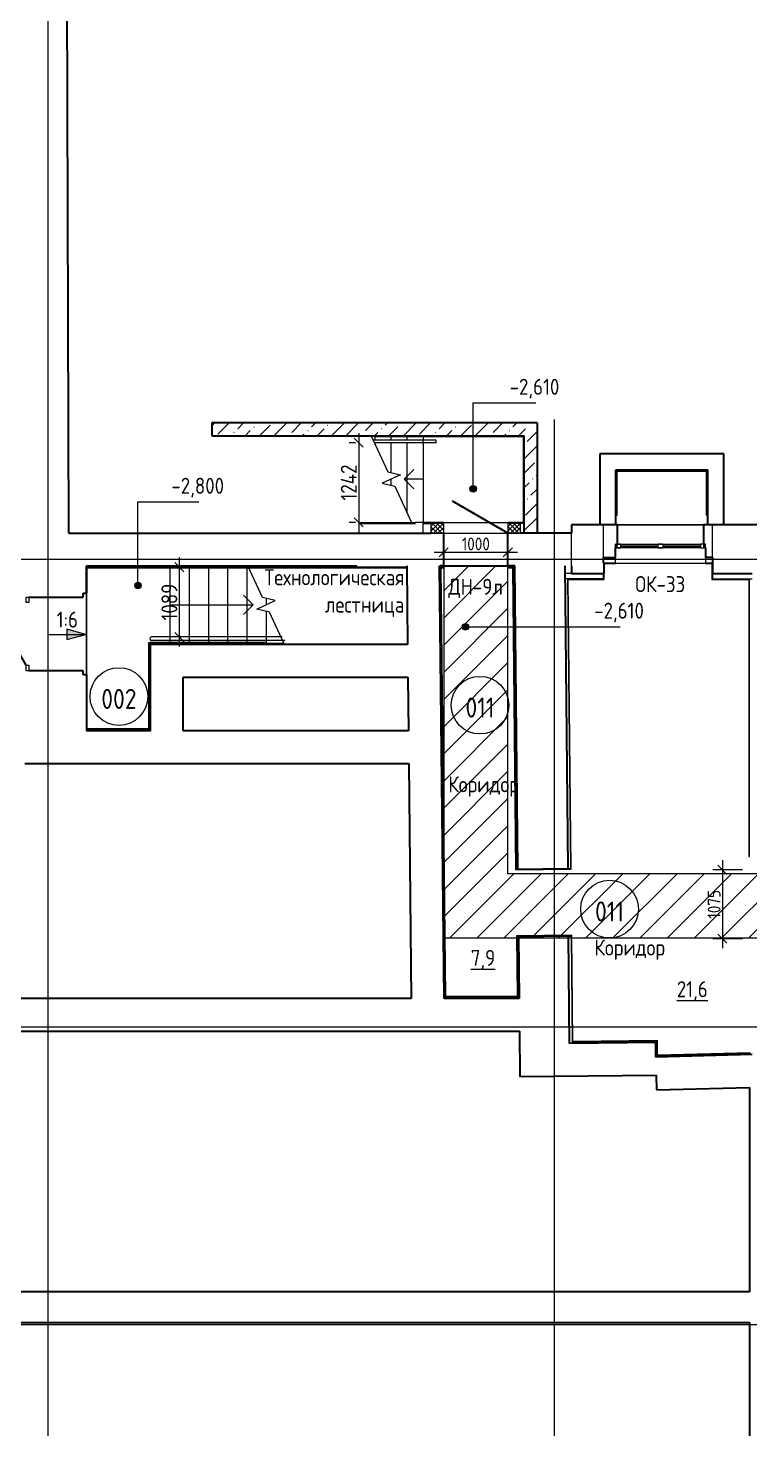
# Model space of a CAD drawing. Header units: millimetres. Extents: x 504091 to 2165846, y 135022 to 442887.
# Drawn here: x 1634057 to 1645323, y 314738 to 336613 of the extents above; entities that cross this region are included whole.
import ezdxf

# ---------------------------------------------------------------- set-up
doc = ezdxf.new("R2010")
doc.units = ezdxf.units.MM
doc.linetypes.add('ADSK_Линия сетки', pattern=[25, 20, -2.5, 0, -2.5])
doc.linetypes.add('осеваяX2', pattern=[4, 2.5, -0.5, 0.5, -0.5])
doc.layers.get('Defpoints').update_dxf_attribs({"color": 255})
for name, color, linetype, lineweight in [('_ Окна', 7, 'Continuous', 30), ('Аннотация', 7, 'Continuous', 9), ('Двери', 7, 'Continuous', 20), ('Лестницы', 7, 'Continuous', 18), ('Марки дверей', 7, 'Continuous', 20), ('Марки окон', 7, 'Continuous', 20), ('Марки помещений', 7, 'Continuous', 20), ('Ограждение', 7, 'Continuous', 18), ('Окна', 7, 'Continuous', 18), ('Оси', 165, 'осеваяX2', 13), ('отметки', 7, 'Continuous', 20), ('Пандусы', 7, 'Continuous', 18), ('Перекрытие', 7, 'Continuous', 18), ('размеры', 7, 'Continuous', 9), ('Стены внутренние', 7, 'Continuous', 18), ('Стены наружные', 7, 'Continuous', 18), ('Стены несущие', 7, 'Continuous', 30), ('Стены отделка', 7, 'Continuous', 30), ('Стены штриховка', 7, 'Continuous', 18), ('Стрелки вверх', 7, 'Continuous', 18), ('Узлы', 7, 'Continuous', 18)]:
    doc.layers.add(name, color=color, linetype=linetype, lineweight=lineweight)
doc.layers.add('Линии', color=7, linetype='Continuous', lineweight=9, true_color=0x00a600)
doc.layers.add('Штриховка', color=252, linetype='Continuous')
doc.styles.add('GOST Common', font='GOST_Common.ttf', dxfattribs={"width": 0.9, "height": 350})
doc.styles.add('GOST Common_1', font='GOST_Common.ttf', dxfattribs={"width": 0.9, "height": 250})
doc.styles.add('GOST Common_2', font='GOST_Common.ttf', dxfattribs={"width": 0.9, "height": 200})
doc.styles.add('GOST Common_4', font='GOST_Common.ttf', dxfattribs={"width": 0.9, "height": 200})
doc.dimstyles.new('ADSK_Основной_2_5_мм_Округление_до_1_мм', dxfattribs={"dimscale": 304.8, "dimtxt": 251.428749, "dimasz": 0.463911, "dimexe": 0.492126, "dimexo": 0.492126, "dimgap": 0.098425, "dimtad": 1, "dimdec": 0, "dimdsep": 46, "dimtxsty": 'GOST Common_1', "dimblk1": 'OBLIQUE', "dimblk2": 'OBLIQUE', "dimsah": 1, "dimcen": 0.09, "dimdle": 0.492126, "dimazin": 2, "dimtfac": 1, "dimtdec": 4, "dimtix": 1, "dimtmove": 0, "dimatfit": 3, "dimfxl": 0, "dimtvp": 1, "dimtolj": 1, "dimtzin": 0, "dimlwd": 20, "dimlwe": 20, "dimarcsym": 0})
doc.dimstyles.new('ADSK_Основной_2_мм', dxfattribs={"dimscale": 304.8, "dimtxt": 201.142999, "dimasz": 0.463911, "dimexe": 0.492126, "dimexo": 0.492126, "dimgap": 0.098425, "dimtad": 1, "dimrnd": 0.01, "dimdsep": 46, "dimtxsty": 'GOST Common_4', "dimblk1": 'OBLIQUE', "dimblk2": 'OBLIQUE', "dimsah": 1, "dimcen": 0.09, "dimdle": 0.492126, "dimazin": 2, "dimtfac": 1, "dimtdec": 4, "dimtix": 1, "dimtmove": 0, "dimatfit": 3, "dimfxl": 0, "dimtvp": 1, "dimtolj": 1, "dimtzin": 0, "dimlwd": 20, "dimlwe": 20, "dimarcsym": 0})
pattern_1 = [(45, (1603821.75, 308073.24), (84.18955, 308.69595), [396.875, -79.375, 3.353, -76.022])]
pattern_2 = [(45, (1603821.754, 308073.237), (-35.35534, 35.35534), []), (135, (1603821.754, 308073.237), (-35.35534, -35.35534), [])]

# ---------------------------------------------------------------- blocks, each defined once
blk = doc.blocks.new('АС_Дверь_Однопольная_Алюминиевая - 1150х2200 алюм ост EIW30 Д12п-6524472-План подвала')
at = {"layer": 'Двери'}
for p, q in [((-450, -420), (-363, -420)), ((-450, -460), (-450, -420)), ((-363, -420), (-363, -460)), ((613, -420), (700, -420)), ((613, -460), (613, -420)), ((700, -420), (700, -460)), ((-363, -460), (-450, -460)), ((700, -460), (613, -460))]:
    blk.add_line(p, q, dxfattribs=at)
at = {"layer": 'Двери', "lineweight": 30}
blk.add_line((613, -460), (-232, -948), dxfattribs=at)
blk = doc.blocks.new('AC_Дверь_Однопольная_Стальная - 1000х2080h ДН-9л-2715197-План подвала')
at = {"layer": 'Двери', "lineweight": 30}
blk.add_line((500, 255), (-366, 755), dxfattribs=at)
blk = doc.blocks.new('окна_rehau_двупольное - 1360х1320Н ОК33-3751932-План подвала')
at = {"layer": '_ Окна', "lineweight": 18}
for p, q in [((-700, -105), (-700, -45)), ((-700, -45), (-624, -45)), ((-624, -105), (-700, -105)), ((-624, -45), (-624, -105)), ((-38, -105), (-38, -45)), ((-38, -45), (38, -45)), ((38, -105), (-38, -105)), ((38, -45), (38, -105)), ((624, -45), (624, -105)), ((700, -45), (624, -45)), ((624, -105), (700, -105)), ((700, -105), (700, -45))]:
    blk.add_line(p, q, dxfattribs=at)
at = {"layer": '_ Окна'}
for p, q in [((-680, -105), (-680, -45)), ((-624, -75), (-38, -75)), ((38, -75), (624, -75)), ((680, -105), (680, -45))]:
    blk.add_line(p, q, dxfattribs=at)
at = {"layer": 'Окна'}
for p, q in [((-700, -45), (-700, -105)), ((-624, -45), (-700, -45)), ((-700, -105), (-624, -105)), ((-624, -45), (-38, -45)), ((-38, -105), (-624, -105)), ((38, -45), (-38, -45)), ((-38, -105), (38, -105)), ((38, -45), (624, -45)), ((624, -105), (38, -105)), ((700, -45), (624, -45)), ((624, -105), (700, -105)), ((700, -105), (700, -45))]:
    blk.add_line(p, q, dxfattribs=at)
blk = doc.blocks.new('Тип верхнего поручня - Верхний поручень_Внутренний_-6935785-План подвала')
at = {"layer": 'Ограждение'}
for p, q in [((35622, 22104), (35640, 22064)), ((36391, 22104), (35622, 22104)), ((36422, 22104), (36391, 22104)), ((36604, 22104), (36422, 22104)), ((36604, 22064), (36604, 22104)), ((36391, 22064), (35640, 22064)), ((36422, 22064), (36391, 22064)), ((36604, 22064), (36422, 22064))]:
    blk.add_line(p, q, dxfattribs=at)
blk = doc.blocks.new('Тип перил - Перила_Внутренний_-6935798-План подвала')
at = {"layer": 'Ограждение'}
for p, q in [((35622, 22104), (35640, 22064)), ((36404, 22104), (35622, 22104)), ((36404, 22064), (36404, 22104)), ((36404, 22064), (35640, 22064))]:
    blk.add_line(p, q, dxfattribs=at)
blk = doc.blocks.new('_Oblique')
at = {"color": 0, "linetype": 'ByBlock', "lineweight": -2}
blk.add_line((-0.5, -0.5), (0.5, 0.5), dxfattribs=at)
blk = doc.blocks.new('*D4349')
at = {"layer": 'Defpoints', "color": 0, "lineweight": 20, "transparency": 16777216}
for p in [(1640545, 328528), (1641545, 328528), (1641545, 328428)]:
    blk.add_point(p, dxfattribs=at)
at = {"layer": 'размеры', "color": 0, "lineweight": 20, "transparency": 16777216}
for p, q in [((1640395, 328428), (1641695, 328428)), ((1640545, 328378), (1640545, 328278)), ((1641545, 328378), (1641545, 328278))]:
    blk.add_line(p, q, dxfattribs=at)
at = {"layer": 'размеры', "color": 0, "lineweight": 20, "transparency": 16777216, "xscale": 141.4, "yscale": 141.4, "zscale": 141.4, "rotation": 180}
blk.add_blockref('_Oblique', (1640545, 328428), dxfattribs=at)
at = {"layer": 'размеры', "color": 0, "lineweight": 20, "transparency": 16777216, "xscale": 141.4, "yscale": 141.4, "zscale": 141.4}
blk.add_blockref('_Oblique', (1641545, 328428), dxfattribs=at)
at = {"layer": 'размеры', "color": 0, "lineweight": 20, "transparency": 16777216, "insert": (1641045, 328558), "char_height": 200, "width": 560.47, "attachment_point": 5, "style": 'GOST Common_4'}
blk.add_mtext('\\A1;1000', dxfattribs=at)
blk = doc.blocks.new('*D4350')
at = {"layer": 'Defpoints', "color": 0, "lineweight": 20, "transparency": 16777216}
for p in [(1645358, 323469), (1644894, 322394), (1645358, 322394)]:
    blk.add_point(p, dxfattribs=at)
at = {"layer": 'размеры', "color": 0, "lineweight": 20, "transparency": 16777216}
for p, q in [((1644894, 323619), (1644894, 322244)), ((1645208, 323469), (1644744, 323469)), ((1645208, 322394), (1644744, 322394))]:
    blk.add_line(p, q, dxfattribs=at)
at = {"layer": 'размеры', "color": 0, "lineweight": 20, "transparency": 16777216, "xscale": 141.4, "yscale": 141.4, "zscale": 141.4}
for p, rotation in [((1644894, 323469), 90), ((1644894, 322394), 270)]:
    blk.add_blockref('_Oblique', p, dxfattribs=dict(at, rotation=rotation))
at = {"layer": 'размеры', "color": 0, "lineweight": 20, "transparency": 16777216, "insert": (1644764, 322931), "char_height": 200, "width": 560.47, "attachment_point": 5, "rotation": 90, "style": 'GOST Common_4'}
blk.add_mtext('\\A1;1075', dxfattribs=at)
blk = doc.blocks.new('*D4378')
at = {"layer": 'Defpoints', "color": 0, "lineweight": 20, "transparency": 16777216}
for p in [(1636518, 328195), (1636418, 327106), (1636518, 327106)]:
    blk.add_point(p, dxfattribs=at)
at = {"layer": 'размеры', "color": 0, "lineweight": 20, "transparency": 16777216}
for p, q in [((1636368, 328195), (1636268, 328195)), ((1636418, 328345), (1636418, 326956)), ((1636368, 327106), (1636268, 327106))]:
    blk.add_line(p, q, dxfattribs=at)
at = {"layer": 'размеры', "color": 0, "lineweight": 20, "transparency": 16777216, "xscale": 141.4, "yscale": 141.4, "zscale": 141.4}
for p, rotation in [((1636418, 328195), 90), ((1636418, 327106), 270)]:
    blk.add_blockref('_Oblique', p, dxfattribs=dict(at, rotation=rotation))
at = {"layer": 'размеры', "color": 0, "lineweight": 20, "transparency": 16777216, "insert": (1636263, 327650), "char_height": 250, "width": 700.59, "attachment_point": 5, "rotation": 90, "style": 'GOST Common_1'}
blk.add_mtext('\\A1;1089', dxfattribs=at)
blk = doc.blocks.new('*D4379')
at = {"layer": 'Defpoints', "color": 0, "lineweight": 20, "transparency": 16777216}
for p in [(1639318, 330137), (1639218, 328895), (1639318, 328895)]:
    blk.add_point(p, dxfattribs=at)
at = {"layer": 'размеры', "color": 0, "lineweight": 20, "transparency": 16777216}
for p, q in [((1639168, 330137), (1639068, 330137)), ((1639218, 330287), (1639218, 328745)), ((1639168, 328895), (1639068, 328895))]:
    blk.add_line(p, q, dxfattribs=at)
at = {"layer": 'размеры', "color": 0, "lineweight": 20, "transparency": 16777216, "xscale": 141.4, "yscale": 141.4, "zscale": 141.4}
for p, rotation in [((1639218, 330137), 90), ((1639218, 328895), 270)]:
    blk.add_blockref('_Oblique', p, dxfattribs=dict(at, rotation=rotation))
at = {"layer": 'размеры', "color": 0, "lineweight": 20, "transparency": 16777216, "insert": (1639063, 329516), "char_height": 250, "width": 726.16, "attachment_point": 5, "rotation": 90, "style": 'GOST Common_1'}
blk.add_mtext('\\A1;1242', dxfattribs=at)
blk = doc.blocks.new('оси')
at = {"layer": 'Оси', "linetype": 'ADSK_Линия сетки'}
for p, q in [((37050, -2196.5), (37050, 46378)), ((44950, -2540.7), (44950, 24580.2)), ((-3614.3, 22400), (62615.4, 22400)), ((-3614.3, 15100), (62615.4, 15100)), ((-3614.3, 10450), (62615.4, 10450))]:
    blk.add_line(p, q, dxfattribs=at)

msp = doc.modelspace()

# ---------------------------------------------------------------- hatches: boundary and pattern name
at = {"layer": 'отметки'}
h = msp.add_hatch(color=256, dxfattribs=at)
edge = h.paths.add_edge_path()
edge.add_arc((1641003.6432, 329417.0597), 50, 0, 360)
h = msp.add_hatch(color=256, dxfattribs=at)
edge = h.paths.add_edge_path()
edge.add_arc((1635772.5169, 327909.5532), 50, 0, 360)
h = msp.add_hatch(color=256, dxfattribs=at)
edge = h.paths.add_edge_path()
edge.add_arc((1640884.8421, 327263.7499), 50, 0, 360)
at = {"layer": 'размеры'}
msp.add_hatch(color=256, dxfattribs=at).paths.add_polyline_path([(1634961.0616, 327144.4559), (1634661.0616, 327224.8407), (1634661.0616, 327064.0712)])
at = {"layer": 'Стены внутренние', "lineweight": 9}
h = msp.add_hatch(dxfattribs=at)
h.set_pattern_fill('FP_6', color=256, style=0, pattern_type=2)
h.set_pattern_definition(pattern_1)
h.paths.add_polyline_path([(1640226.1253, 330246.7782), (1642001.1253, 330246.7782), (1642001.1253, 330446.7782), (1636926.1253, 330446.7782), (1636926.1253, 330246.7782)])
h = msp.add_hatch(dxfattribs=at)
h.set_pattern_fill('FP_6', color=256, style=0, pattern_type=2)
h.set_pattern_definition(pattern_1)
h.paths.add_polyline_path([(1642001.1253, 329577.9185), (1642001.1253, 330246.7782), (1641801.1253, 330246.7782), (1641801.1253, 329577.9185)])
h = msp.add_hatch(dxfattribs=at)
h.set_pattern_fill('FP_7', color=256, style=0, pattern_type=2)
h.set_pattern_definition([(45, (1603821.75, 308073.24), (84.19025, 308.69666), [396.875, -79.375, 3.353, -76.022])])
h.paths.add_polyline_path([(1641801.1253, 328724.555), (1642001.1253, 328724.555), (1642001.1253, 329577.9185), (1641801.1253, 329577.9185), (1641801.1253, 328874.555)])
at = {"layer": 'Стены наружные', "true_color": 0x6b6b6b}
msp.add_hatch(color=251, dxfattribs=at).paths.add_polyline_path([(1640102.0883, 328874.555), (1640102.0883, 328894.555), (1639226.1253, 328894.555), (1639226.1253, 328874.555), (1640050.7274, 328874.555)])
h = msp.add_hatch(color=251, dxfattribs=at)
h.paths.add_polyline_path([(1641801.0853, 328874.555), (1641801.1253, 328874.555), (1641801.0853, 328894.555), (1641544.5966, 328894.555), (1641544.5966, 328874.555), (1641791.1253, 328874.555)])
h.paths.add_polyline_path([(1640543.6084, 328874.555), (1640544.5966, 328875.0147), (1640543.6084, 328894.555), (1640226.1253, 328894.555), (1640226.1253, 328874.555), (1640476.2103, 328874.555)])
h = msp.add_hatch(color=251, dxfattribs=at)
h.paths.add_polyline_path([(1643232.2553, 328854.555), (1643257.2553, 328854.555), (1643257.2553, 328859.555), (1643232.2553, 328859.555)])
h.paths.add_polyline_path([(1644667.2553, 328854.555), (1644667.2553, 328859.555), (1644597.2553, 328859.555), (1644597.2553, 328854.555), (1644632.2553, 328854.555)])
at = {"layer": 'Узлы', "lineweight": 9}
h = msp.add_hatch(dxfattribs=at)
h.set_pattern_fill('FP_8', color=252, style=0, pattern_type=2)
h.set_pattern_definition([(45, (1603821.75, 308073.24), (-212.132, 212.132), [])])
h.paths.add_polyline_path([(1641088.0626, 322405.7537), (1651789.5906, 322405.7537), (1651789.5906, 343045.1877), (1650789.5906, 343045.1877), (1650789.5906, 323405.7537), (1641544.5966, 323405.7537), (1641544.5966, 328205.7537), (1640544.5966, 328205.7537), (1640544.5966, 322405.7537), (1640578.3503, 322405.7537)])
h = msp.add_hatch(dxfattribs=at)
h.set_pattern_fill('FP_11', color=256, style=0, pattern_type=2)
h.set_pattern_definition(pattern_2)
h.paths.add_polyline_path([(1640344.5966, 328724.555), (1640544.5966, 328724.555), (1640543.6084, 328874.555), (1640344.5966, 328874.555), (1640344.5966, 328781.9866)])
h = msp.add_hatch(dxfattribs=at)
h.set_pattern_fill('FP_11', color=256, style=0, pattern_type=2)
h.set_pattern_definition(pattern_2)
h.paths.add_polyline_path([(1641744.5966, 328724.555), (1641744.5966, 328874.555), (1641544.5966, 328874.555), (1641544.5966, 328724.555), (1641653.3309, 328724.555)])

# ---------------------------------------------------------------- linework, layer by layer
at = {"layer": 'Лестницы'}
for p, q in [((1639476.1253, 330246.7782), (1639410.8493, 330246.7782)), ((1639410.8493, 330246.7782), (1639673.298, 329683.9551)), ((1639476.1253, 330176.7782), (1639476.1253, 330246.7782)), ((1639476.1253, 330176.7782), (1639476.1253, 330246.7782)), ((1639476.1253, 330106.7933), (1639476.1253, 330136.7782)), ((1639476.1253, 330106.7933), (1639476.1253, 330136.7782)), ((1639726.1253, 330244.555), (1639726.1253, 330246.7782)), ((1639726.1253, 330244.555), (1639726.1253, 330246.7782)), ((1639726.1253, 330176.7782), (1639726.1253, 330234.555)), ((1639726.1253, 330176.7782), (1639726.1253, 330234.555)), ((1639726.1253, 329671.1164), (1639726.1253, 330136.7782)), ((1639726.1253, 329671.1164), (1639726.1253, 330136.7782)), ((1639976.1253, 330244.555), (1639976.1253, 330246.7782)), ((1639976.1253, 330244.555), (1639976.1253, 330246.7782)), ((1639976.1253, 330176.7782), (1639976.1253, 330234.555)), ((1639976.1253, 330176.7782), (1639976.1253, 330234.555)), ((1639976.1253, 329034.5399), (1639976.1253, 330136.7782)), ((1639976.1253, 329034.5399), (1639976.1253, 330136.7782)), ((1640226.1253, 330244.555), (1640226.1253, 330246.7782)), ((1640226.1253, 330244.555), (1640226.1253, 330246.7782)), ((1640226.1253, 330176.7782), (1640226.1253, 330234.555)), ((1640226.1253, 330176.7782), (1640226.1253, 330234.555)), ((1640226.1253, 328894.555), (1640226.1253, 330136.7782)), ((1640226.1253, 328894.555), (1640226.1253, 330136.7782)), ((1639673.298, 329683.9551), (1639867.7359, 329636.7007)), ((1639867.7359, 329636.7007), (1639584.5147, 329504.6325)), ((1639584.5147, 329504.6325), (1639778.9526, 329457.3781)), ((1639726.1253, 329470.2168), (1639726.1253, 329570.6666)), ((1639726.1253, 329470.2168), (1639726.1253, 329570.6666)), ((1639778.9526, 329457.3781), (1640041.4013, 328894.555)), ((1640226.1253, 328894.555), (1640102.0883, 328894.555)), ((1636271.4387, 328182.555), (1636271.4387, 327018.2309)), ((1636271.4387, 328182.555), (1636271.4387, 327018.2309)), ((1636571.4387, 328182.555), (1636571.4387, 327018.2309)), ((1636571.4387, 328182.555), (1636571.4387, 327018.2309)), ((1636871.4387, 328182.555), (1636871.4387, 327018.2309)), ((1636871.4387, 328182.555), (1636871.4387, 327018.2309)), ((1637171.4387, 328182.555), (1637171.4387, 327018.2309)), ((1637171.4387, 328182.555), (1637171.4387, 327018.2309)), ((1637471.4387, 328182.555), (1637471.4387, 327018.2309)), ((1637471.4387, 328182.555), (1637471.4387, 327018.2309)), ((1637718.6114, 327719.5194), (1637491.6541, 328206.2309)), ((1637913.0493, 327672.265), (1637718.6114, 327719.5194)), ((1637771.4387, 327706.6807), (1637771.4387, 327606.2309)), ((1637771.4387, 327706.6807), (1637771.4387, 327606.2309)), ((1637629.8281, 327540.1968), (1637913.0493, 327672.265)), ((1637824.266, 327492.9425), (1637629.8281, 327540.1968)), ((1637771.4387, 327505.7811), (1637771.4387, 327006.2309)), ((1637771.4387, 327505.7811), (1637771.4387, 327006.2309)), ((1638051.2233, 327006.2309), (1637824.266, 327492.9425)), ((1637756.4387, 327006.2309), (1637771.4387, 327006.2309)), ((1637771.4387, 327006.2309), (1638051.2233, 327006.2309))]:
    msp.add_line(p, q, dxfattribs=at)
at = {"layer": 'Линии', "color": 7, "lineweight": 18}
for p, q in [((1640544.5966, 328874.555), (1640344.5966, 328874.555)), ((1640344.5966, 328874.555), (1640344.5966, 328724.555)), ((1640544.5966, 328724.555), (1640544.5966, 328874.555)), ((1641744.5966, 328874.555), (1641544.5966, 328874.555)), ((1641544.5966, 328874.555), (1641544.5966, 328724.555)), ((1641744.5966, 328724.555), (1641744.5966, 328874.555)), ((1640344.5966, 328724.555), (1640544.5966, 328724.555)), ((1641544.5966, 328724.555), (1641744.5966, 328724.555)), ((1638024.0744, 327105.8031), (1635984.0744, 327105.8031)), ((1638064.0744, 327051.2309), (1635984.0744, 327051.2309))]:
    msp.add_line(p, q, dxfattribs=at)
at = {"layer": 'Линии', "color": 7}
for p, q in [((1641544.5966, 328205.7537), (1640544.5966, 328205.7537)), ((1640544.5966, 328205.7537), (1640544.5966, 322405.7537)), ((1641544.5966, 323405.7537), (1641544.5966, 328205.7537)), ((1645861.3504, 323405.7537), (1641544.5966, 323405.7537)), ((1640544.5966, 322405.7537), (1645718.9232, 322405.7537))]:
    msp.add_line(p, q, dxfattribs=at)
for centre in [(1635475.2755, 326174.9105), (1641109.9799, 326040.3703), (1643131.7599, 322855.7537)]:
    msp.add_circle(centre, 450, dxfattribs=at)
at = {"layer": 'Линии', "color": 7, "lineweight": 18}
msp.add_arc((1635984.0744, 327078.517), 27.2861, 90, 270, dxfattribs=at)
at = {"layer": 'отметки', "lineweight": 20}
for p, q in [((1641003.6432, 330759.5902), (1641980.029, 330759.5902)), ((1641003.6432, 329417.0597), (1641003.6432, 330759.5902)), ((1635772.5169, 329214.1633), (1636723.163, 329214.1633)), ((1635772.5169, 327909.5532), (1635772.5169, 329214.1633)), ((1640884.8421, 327263.7499), (1643042.6181, 327263.7499)), ((1643042.6181, 327263.7499), (1643299.4962, 327263.7499))]:
    msp.add_line(p, q, dxfattribs=at)
at = {"layer": 'отметки'}
for centre in [(1641003.6432, 329417.0597), (1635772.5169, 327909.5532), (1640884.8421, 327263.7499)]:
    msp.add_circle(centre, 50, dxfattribs=at)
at = {"layer": 'Пандусы'}
for p, q in [((1634369.0439, 326578.2371), (1634369.0439, 327728.2371)), ((1634969.0439, 326515.2371), (1634969.0439, 327791.2371))]:
    msp.add_line(p, q, dxfattribs=at)
at = {"layer": 'Перекрытие'}
for p, q in [((1640544.5966, 328894.555), (1641544.5966, 328894.555)), ((1634969.0439, 327791.2371), (1634969.0439, 326515.2371))]:
    msp.add_line(p, q, dxfattribs=at)
at = {"layer": 'размеры', "lineweight": 20}
msp.add_line((1634383.834, 327144.4559), (1634961.0616, 327144.4559), dxfattribs=at)
at = {"layer": 'размеры'}
for p, q in [((1634961.0616, 327144.4559), (1634661.0616, 327224.8407)), ((1634661.0616, 327224.8407), (1634661.0616, 327064.0712)), ((1634661.0616, 327064.0712), (1634961.0616, 327144.4559))]:
    msp.add_line(p, q, dxfattribs=at)
at = {"layer": 'Стены внутренние'}
for p, q in [((1643257.2553, 328854.555), (1644597.2553, 328854.555)), ((1640544.5966, 328724.555), (1641544.5966, 328724.555)), ((1641544.5966, 328214.555), (1640544.5966, 328214.555)), ((1643048.6084, 328264.555), (1643038.6084, 328264.555))]:
    msp.add_line(p, q, dxfattribs=at)
at = {"layer": 'Стены наружные'}
for p, q in [((1643257.2553, 328859.555), (1644597.2553, 328859.555)), ((1644627.2553, 328254.555), (1643227.2553, 328254.555))]:
    msp.add_line(p, q, dxfattribs=at)
at = {"layer": 'Стены несущие'}
for p, q in [((1634693.26, 328724.555), (1634642.0786, 344239.7052)), ((1642001.1253, 330446.7782), (1636926.1253, 330446.7782)), ((1636926.1253, 330446.7782), (1636926.1253, 330246.7782)), ((1642001.1253, 330446.7782), (1642001.1253, 328724.555)), ((1636926.1253, 330246.7782), (1641801.1253, 330246.7782)), ((1641801.1253, 328724.555), (1641801.1253, 330246.7782)), ((1642982.2553, 329964.555), (1642982.2553, 328854.555)), ((1644917.2553, 329964.555), (1642982.2553, 329964.555)), ((1644917.2553, 328859.555), (1644917.2553, 329964.555)), ((1643232.2553, 328854.555), (1643232.2553, 329714.555)), ((1643232.2553, 329714.555), (1644667.2553, 329714.555)), ((1644667.2553, 328859.555), (1644667.2553, 329714.555)), ((1643257.2553, 328854.555), (1642538.6084, 328854.555)), ((1642538.6084, 328854.555), (1642538.6084, 328724.555)), ((1643257.2553, 328554.555), (1643257.2553, 328854.555)), ((1644597.2553, 328854.555), (1644597.2553, 328554.555)), ((1649193.3893, 328854.555), (1644597.2553, 328854.555)), ((1644667.2553, 328859.555), (1644917.2553, 328859.555)), ((1634693.26, 328724.555), (1640344.5966, 328724.555)), ((1640544.5966, 328214.555), (1640544.5966, 328724.555)), ((1641544.5966, 328214.555), (1641544.5966, 328724.555)), ((1642538.6084, 328724.555), (1641744.5966, 328724.555)), ((1643227.2553, 328344.555), (1643227.2553, 328494.555)), ((1644627.2553, 328494.555), (1644627.2553, 328344.555)), ((1634969.0439, 327791.2371), (1634969.0439, 328214.555)), ((1639966.1809, 328214.555), (1639979.3731, 326986.2309)), ((1640548.7375, 321461.5752), (1640476.2103, 328214.555)), ((1640544.5966, 328214.555), (1640486.2108, 328214.555)), ((1641653.3309, 328214.555), (1641544.5966, 328214.555)), ((1641701.4932, 323479.6662), (1641653.3309, 328214.555)), ((1642433.3713, 328214.555), (1642481.4528, 323487.5998)), ((1642538.6084, 328214.555), (1642538.6084, 328094.555)), ((1643038.6084, 328264.555), (1643038.6084, 328344.555)), ((1643038.6084, 328344.555), (1643227.2553, 328344.555)), ((1643048.6084, 328094.555), (1643048.6084, 328264.555)), ((1644738.6084, 328344.555), (1644627.2553, 328344.555)), ((1644738.6084, 328344.555), (1644738.6084, 328094.555)), ((1642538.6084, 328094.555), (1643048.6084, 328094.555)), ((1644738.6084, 328094.555), (1645358.1562, 328094.555)), ((1634069.0439, 327728.2371), (1634916.0439, 327728.2371)), ((1634916.0439, 327728.2371), (1634916.0439, 327791.2371)), ((1634916.0439, 327791.2371), (1634969.0439, 327791.2371)), ((1639979.3731, 326986.2309), (1635969.5072, 326986.2309)), ((1635969.5072, 325638.8528), (1635969.5072, 326986.2309)), ((1634916.0439, 326578.2371), (1634069.0439, 326578.2371)), ((1634916.0439, 326515.2371), (1634916.0439, 326578.2371)), ((1634969.0439, 326515.2371), (1634916.0439, 326515.2371)), ((1634969.0439, 326515.2371), (1634969.0439, 325638.8528)), ((1636479.5072, 325638.8528), (1636479.5072, 326476.2309)), ((1636479.5072, 326476.2309), (1639984.8505, 326476.2309)), ((1639984.8505, 326476.2309), (1639993.844, 325638.8528)), ((1635969.5072, 325638.8528), (1634969.0439, 325638.8528)), ((1639993.844, 325638.8528), (1636479.5072, 325638.8528)), ((1634009.0439, 325128.8528), (1639999.3214, 325128.8528)), ((1639999.3214, 325128.8528), (1640038.7081, 321461.5752)), ((1641701.4932, 323479.6662), (1642481.4528, 323487.5998)), ((1641712.173, 322429.7205), (1642492.1327, 322437.6541)), ((1641712.173, 322429.7205), (1641722.0208, 321461.5752)), ((1642509.2009, 320759.6545), (1642492.1327, 322437.6541)), ((1640038.7081, 321461.5752), (1614636.7544, 321461.5752)), ((1641722.0208, 321461.5752), (1640548.7375, 321461.5752)), ((1611469.8888, 320951.5752), (1641727.2084, 320951.5752)), ((1641727.2084, 320951.5752), (1641734.4382, 320240.7985)), ((1643852.3046, 320774.9497), (1642509.2009, 320759.6545)), ((1643854.9395, 320543.572), (1643852.3046, 320774.9497)), ((1645358.1562, 320583.7334), (1643854.9395, 320543.572)), ((1641734.4382, 320240.7985), (1643859.7452, 320265.0014)), ((1643859.7452, 320265.0014), (1643865.9254, 320033.6835)), ((1643865.9254, 320033.6835), (1645318.4874, 320072.4916)), ((1645318.4874, 320072.4916), (1645318.4874, 316878.4462)), ((1645318.4874, 316878.4462), (1611469.8888, 316878.4462)), ((1611469.8888, 316398.4462), (1645318.4874, 316398.4462)), ((1645318.4874, 316398.4462), (1645318.4874, 310551.4687))]:
    msp.add_line(p, q, dxfattribs=at)
at = {"layer": 'Стены отделка', "lineweight": 9}
for p, q in [((1641801.1253, 330244.555), (1639476.1253, 330244.555)), ((1639476.1253, 330244.555), (1639476.1253, 330234.555)), ((1639476.1253, 330234.555), (1641791.1253, 330234.555)), ((1641791.1253, 328894.555), (1641791.1253, 330234.555)), ((1643252.2553, 329004.555), (1643252.2553, 329694.555)), ((1643252.2553, 329694.555), (1644647.2553, 329694.555)), ((1644647.2553, 329004.555), (1644647.2553, 329714.555)), ((1643232.2553, 329004.555), (1643252.2553, 329004.555)), ((1644647.2553, 329004.555), (1644667.2553, 329004.555)), ((1639226.1253, 328724.555), (1639226.1253, 328894.555)), ((1639226.1253, 328894.555), (1640102.0883, 328894.555)), ((1639226.1253, 328874.555), (1640102.0883, 328874.555)), ((1640221.1253, 328724.555), (1640221.1253, 328874.555)), ((1640221.1253, 328874.555), (1640344.5966, 328874.555)), ((1640544.5966, 328894.555), (1640226.1253, 328894.555)), ((1640226.1253, 328874.555), (1640226.1253, 328894.555)), ((1640544.5966, 328874.555), (1640544.5966, 328894.555)), ((1641801.1253, 328894.555), (1641544.5966, 328894.555)), ((1641544.5966, 328874.555), (1641544.5966, 328894.555)), ((1641801.1253, 328874.555), (1641744.5966, 328874.555)), ((1643257.2553, 328859.555), (1643232.2553, 328859.555)), ((1643257.2553, 328854.555), (1643257.2553, 328859.555)), ((1644667.2553, 328859.555), (1644597.2553, 328859.555)), ((1644597.2553, 328859.555), (1644597.2553, 328854.555)), ((1644667.2553, 328854.555), (1644667.2553, 328859.555)), ((1639189.0439, 328214.555), (1634969.0439, 328214.555)), ((1639966.3957, 328194.555), (1634969.0439, 328194.555)), ((1634981.0439, 327791.2371), (1634981.0439, 328182.555)), ((1634981.0439, 328182.555), (1639966.5245, 328182.555)), ((1639189.0439, 328194.555), (1639189.0439, 328214.555)), ((1640476.2103, 328214.555), (1640496.2091, 328214.7698)), ((1640486.2108, 328214.555), (1640486.2108, 328194.555)), ((1640486.2108, 328194.555), (1640506.4268, 328194.555)), ((1640568.5238, 321481.5849), (1640496.2091, 328214.7698)), ((1640578.3503, 321497.7929), (1640506.5342, 328184.555)), ((1640506.5342, 328184.555), (1640544.5966, 328184.555)), ((1640544.5966, 328214.555), (1640544.5966, 328184.555)), ((1641544.5966, 328214.555), (1641544.5966, 328184.555)), ((1641544.5966, 328184.555), (1641623.6345, 328184.555)), ((1641671.5965, 323469.3616), (1641623.6345, 328184.555)), ((1641633.5333, 328194.555), (1641653.3309, 328194.555)), ((1641633.5333, 328194.555), (1641633.6351, 328184.555)), ((1641653.5344, 328194.5573), (1641633.5354, 328194.3539)), ((1641653.3309, 328214.555), (1641653.3309, 328194.555)), ((1643048.6084, 328254.555), (1643227.2553, 328254.555)), ((1643227.2553, 328254.555), (1643227.2553, 328344.555)), ((1644627.2553, 328344.555), (1644627.2553, 328254.555)), ((1644627.2553, 328254.555), (1644728.6084, 328254.555)), ((1644728.6084, 328254.555), (1644728.6084, 328004.555)), ((1642538.6084, 328094.555), (1642434.5919, 328094.555)), ((1642434.5919, 328094.555), (1642434.5919, 328014.555)), ((1643038.6084, 328014.555), (1642434.5919, 328014.555)), ((1642475.4035, 328014.9712), (1642435.4056, 328014.5643)), ((1642435.4056, 328014.5643), (1642481.4528, 323487.5998)), ((1642475.4035, 328014.9712), (1642521.4508, 323488.0067)), ((1642531.4503, 323488.1084), (1642485.51, 328004.555)), ((1642485.51, 328004.555), (1643048.6084, 328004.555)), ((1643048.6084, 328004.555), (1643048.6084, 328094.555)), ((1644728.6084, 328004.555), (1645308.1562, 328004.555)), ((1645308.1562, 328004.555), (1645308.1562, 323676.5598)), ((1645318.1562, 328014.555), (1645358.1562, 328014.555)), ((1645318.1562, 323676.5598), (1645318.1562, 328014.555)), ((1634969.0439, 327791.2371), (1634981.0439, 327791.2371)), ((1635949.5072, 327012.2309), (1635937.5072, 327012.2309)), ((1635937.5072, 327012.2309), (1635937.5072, 325658.8528)), ((1635949.5072, 325658.8528), (1635949.5072, 327012.2309)), ((1635949.5072, 327006.2309), (1637756.4387, 327006.2309)), ((1637756.4387, 327018.2309), (1635959.5072, 327018.2309)), ((1635959.5072, 327018.2309), (1635959.5072, 327006.2309)), ((1637377.76, 327018.2309), (1637377.76, 327006.2309)), ((1637756.4387, 326986.2309), (1637756.4387, 327018.2309)), ((1634981.0439, 326515.2371), (1634969.0439, 326515.2371)), ((1634981.0439, 325670.8528), (1634981.0439, 326515.2371)), ((1634969.0439, 325658.8528), (1635969.5072, 325658.8528)), ((1635969.5072, 325670.8528), (1634981.0439, 325670.8528)), ((1645308.1562, 323676.5598), (1645318.1562, 323676.5598)), ((1641671.5965, 323469.3616), (1642531.552, 323478.1089)), ((1642521.4508, 323488.0067), (1641681.4942, 323479.4628)), ((1641701.5193, 323477.103), (1641681.5203, 323476.8996)), ((1641701.5193, 323477.103), (1641701.4932, 323479.6662)), ((1642531.552, 323478.1089), (1642531.4503, 323488.1084)), ((1642542.0284, 322448.1622), (1641682.0729, 322439.4149)), ((1641682.0729, 322439.4149), (1641691.6921, 321493.7393)), ((1642558.8926, 320790.2224), (1642542.0284, 322448.1622)), ((1641692.174, 322429.5171), (1642532.1306, 322438.061)), ((1641692.2001, 322426.9539), (1641692.174, 322429.5171)), ((1641712.1991, 322427.1574), (1641692.2001, 322426.9539)), ((1642532.2225, 322429.0277), (1642492.2245, 322428.6209)), ((1642492.2245, 322428.6209), (1642509.2009, 320759.6545)), ((1642532.1306, 322438.061), (1642549.1988, 320760.0614)), ((1640548.5249, 321481.3701), (1640568.5238, 321481.5849)), ((1640568.4567, 321487.8289), (1641722.1554, 321483.6283)), ((1640568.6281, 321487.8283), (1640568.5553, 321467.8284)), ((1640568.5553, 321467.8284), (1641722.0825, 321463.6285)), ((1641691.6921, 321493.7393), (1640578.3503, 321497.7929)), ((1641701.9948, 321464.0228), (1641701.6929, 321493.7029)), ((1641721.9938, 321464.2262), (1641701.9948, 321464.0228)), ((1641722.0825, 321463.6285), (1641722.1554, 321483.6283)), ((1642509.2009, 320759.6545), (1642549.1988, 320760.0614)), ((1642548.9949, 320780.109), (1643872.3046, 320795.1788)), ((1642549.1829, 320780.1111), (1642549.4106, 320760.1124)), ((1643882.3046, 320805.2933), (1642558.8926, 320790.2224)), ((1643852.3046, 320774.9497), (1643852.3046, 320543.5016)), ((1643872.3046, 320564.0431), (1643872.3046, 320795.1788)), ((1643882.3046, 320574.3138), (1643882.3046, 320805.2933)), ((1643852.3046, 320543.5016), (1643854.9395, 320543.572)), ((1645328.1562, 320612.9426), (1643882.3046, 320574.3138))]:
    msp.add_line(p, q, dxfattribs=at)
at = {"layer": 'Стены штриховка'}
for p, q in [((1643038.6084, 328344.555), (1643038.6084, 328854.555)), ((1644738.6084, 328344.555), (1644738.6084, 328854.555)), ((1642538.6084, 328214.555), (1642538.6084, 328724.555)), ((1634979.0439, 327791.2371), (1634979.0439, 328184.555)), ((1634979.0439, 328184.555), (1639966.5031, 328184.555)), ((1640506.4268, 328194.555), (1640544.5966, 328194.555)), ((1641544.5966, 328194.555), (1641633.5333, 328194.555)), ((1641681.5203, 323476.8996), (1641633.6351, 328184.555)), ((1643048.6084, 328264.555), (1643227.2553, 328264.555)), ((1644627.2553, 328264.555), (1644738.6084, 328264.555)), ((1643038.6084, 328014.555), (1643038.6084, 328094.555)), ((1644738.6084, 328094.555), (1644738.6084, 328014.555)), ((1644738.6084, 328014.555), (1645318.1562, 328014.555)), ((1635939.5072, 327012.2309), (1635939.5072, 325658.8528)), ((1637756.4387, 327016.2309), (1635959.5072, 327016.2309)), ((1634979.0439, 325668.8528), (1634979.0439, 326515.2371)), ((1635969.5072, 325668.8528), (1634979.0439, 325668.8528)), ((1641692.2001, 322426.9539), (1641701.6929, 321493.7029)), ((1643872.3046, 320564.0431), (1645338.1562, 320603.2062))]:
    msp.add_line(p, q, dxfattribs=at)
at = {"layer": 'Стрелки вверх'}
for p, q in [((1639926.1253, 329570.6666), (1640076.1253, 329720.6666)), ((1639976.1253, 329570.6666), (1639926.1253, 329570.6666)), ((1639926.1253, 329570.6666), (1640076.1253, 329420.6666)), ((1640226.1253, 329570.6666), (1639976.1253, 329570.6666)), ((1637571.4387, 327606.2309), (1637421.4387, 327756.2309)), ((1636271.4387, 327606.2309), (1636571.4387, 327606.2309)), ((1636571.4387, 327606.2309), (1636871.4387, 327606.2309)), ((1636871.4387, 327606.2309), (1637171.4387, 327606.2309)), ((1637171.4387, 327606.2309), (1637471.4387, 327606.2309)), ((1637571.4387, 327606.2309), (1637421.4387, 327456.2309)), ((1637471.4387, 327606.2309), (1637571.4387, 327606.2309))]:
    msp.add_line(p, q, dxfattribs=at)

# ---------------------------------------------------------------- block references
at = {"layer": 'Двери', "color": 8, "true_color": 0x7f7f7f}
msp.add_blockref('AC_Дверь_Однопольная_Стальная - 1000х2080h ДН-9л-2715197-План подвала', (1641044.5966, 328469.555), dxfattribs=at)
at = {"layer": 'Двери', "rotation": 270}
msp.add_blockref('АС_Дверь_Однопольная_Алюминиевая - 1150х2200 алюм ост EIW30 Д12п-6524472-План подвала', (1634489.0439, 327278.2371), dxfattribs=at)
at = {"layer": 'Ограждение'}
for name in ['Тип верхнего поручня - Верхний поручень_Внутренний_-6935785-План подвала', 'Тип перил - Перила_Внутренний_-6935798-План подвала']:
    msp.add_blockref(name, (1603821.7544, 308073.2371), dxfattribs=at)
at = {"layer": 'Окна'}
msp.add_blockref('окна_rehau_двупольное - 1360х1320Н ОК33-3751932-План подвала', (1643927.2553, 328599.555), dxfattribs=at)
at = {"layer": 'Штриховка'}
msp.add_blockref('оси', (1597321.3197, 305918.2371), dxfattribs=at)

# ---------------------------------------------------------------- texts
at = {"layer": 'Аннотация', "lineweight": 9, "char_height": 312.5, "width": 520.211119, "attachment_point": 5, "line_spacing_factor": 1.022766, "style": 'GOST Common'}
for s, insert in [('002', (1635475.2755, 326137.9624)), ('011', (1641109.9799, 326003.4222)), ('011', (1643131.7599, 322818.8055))]:
    msp.add_mtext(s, dxfattribs=dict(at, insert=insert))
at = {"layer": 'Марки дверей', "lineweight": 9, "insert": (1641040.9892, 327862.5033), "char_height": 250, "width": 869.4, "attachment_point": 5, "line_spacing_factor": 1.022766, "style": 'GOST Common_2'}
msp.add_mtext('\\pt450,900,1350,1800,2250,2700,3150,3600,4050,4500,4950,5400,5850,6300,6750,7200,7650,8100,8550,9000,9450,9900,10350,10800,11250,11700,12150,12600,13050,13500,13950,14400;ДН-9л', dxfattribs=at)
at = {"layer": 'Марки окон', "lineweight": 9, "insert": (1643923.6479, 327930.2613), "char_height": 250, "width": 845.1, "attachment_point": 5, "line_spacing_factor": 1.022766, "style": 'GOST Common_2'}
msp.add_mtext('\\pt450,900,1350,1800,2250,2700,3150,3600,4050,4500,4950,5400,5850,6300,6750,7200,7650,8100,8550,9000,9450,9900,10350,10800,11250,11700,12150,12600,13050,13500,13950,14400;ОК-33', dxfattribs=at)
at = {"layer": 'Марки помещений', "lineweight": 9, "char_height": 250, "line_spacing_factor": 1.022766, "style": 'GOST Common_2'}
for s, insert, width, attachment_point in [('\\pt450,900,1350,1800,2250,2700,3150,3600,4050,4500,4950,5400,5850,6300,6750,7200,7650,8100,8550,9000,9450,9900,10350,10800,11250,11700,12150,12600,13050,13500,13950,14400;Технологическая\\Pлестница', (1639931.095, 328162.0998), 3845.7, 3), ('\\pt450,900,1350,1800,2250,2700,3150,3600,4050,4500,4950,5400,5850,6300,6750,7200,7650,8100,8550,9000,9450,9900,10350,10800,11250,11700,12150,12600,13050,13500,13950,14400;Коридор', (1641165.3562, 324770.451), 1149.3, 5), ('\\pt450,900,1350,1800,2250,2700,3150,3600,4050,4500,4950,5400,5850,6300,6750,7200,7650,8100,8550,9000,9450,9900,10350,10800,11250,11700,12150,12600,13050,13500,13950,14400;Коридор', (1643445.9396, 322221.7647), 1149.3, 5), ('\\pt450,900,1350,1800,2250,2700,3150,3600,4050,4500,4950,5400,5850,6300,6750,7200,7650,8100,8550,9000,9450,9900,10350,10800,11250,11700,12150,12600,13050,13500,13950,14400;{\\L7,9}', (1641157.0857, 322065.4181), 405, 5), ('\\pt450,900,1350,1800,2250,2700,3150,3600,4050,4500,4950,5400,5850,6300,6750,7200,7650,8100,8550,9000,9450,9900,10350,10800,11250,11700,12150,12600,13050,13500,13950,14400;{\\L21,6}', (1644423.4909, 321576.1074), 518.4, 5)]:
    msp.add_mtext(s, dxfattribs=dict(at, insert=insert, width=width, attachment_point=attachment_point))
at = {"layer": 'отметки', "lineweight": 20, "char_height": 250, "attachment_point": 1, "line_spacing_factor": 1.022761, "style": 'GOST Common_1'}
for s, insert, width in [('-2,610', (1641572.7239, 331136.2973), 977.532294), ('-2,800', (1636294.487, 329590.8704), 1028.822569), ('-2,610', (1642892.1911, 327640.457), 977.532294)]:
    msp.add_mtext(s, dxfattribs=dict(at, insert=insert, width=width))
at = {"layer": 'размеры', "lineweight": 20, "insert": (1634503.9945, 327501.163), "char_height": 250, "width": 404.288048, "attachment_point": 1, "line_spacing_factor": 1.022761, "style": 'GOST Common_1'}
msp.add_mtext('1:6', dxfattribs=at)

# ---------------------------------------------------------------- dimensions: what is measured, and where the dimension line sits
at = {"layer": 'размеры', "lineweight": 20}
for base, p1, p2, dimstyle, override, picture, middle in [((1639217.6312, 328894.555), (1639317.6161, 330136.7782), (1639317.6161, 328894.555), 'ADSK_Основной_2_5_мм_Округление_до_1_мм', {"dimpost": '<>', "dimfxl": 1242.223108}, '*D4379', (1639062.6312, 329515.6666)), ((1636417.8956, 327105.8031), (1636517.8805, 328194.555), (1636517.8805, 327105.8031), 'ADSK_Основной_2_5_мм_Округление_до_1_мм', {"dimpost": '<>', "dimfxl": 1088.751992}, '*D4378', (1636262.8956, 327650.179)), ((1644893.995, 322393.8327), (1645358.1562, 323468.8327), (1645358.1562, 322393.8327), 'ADSK_Основной_2_мм', {"dimpost": '<>', "dimfxl": 1075}, '*D4350', (1644763.995, 322931.3327))]:
    dim = msp.add_linear_dim(base=base, p1=p1, p2=p2, angle=90, dimstyle=dimstyle, override=override, dxfattribs=at)
    dim.commit()
    dim.dimension.update_dxf_attribs({"geometry": picture, "text_midpoint": middle})
dim = msp.add_linear_dim(base=(1641544.5966, 328427.9316), p1=(1640544.5966, 328527.9165), p2=(1641544.5966, 328527.9165), dimstyle='ADSK_Основной_2_мм', override={"dimpost": '<>', "dimfxl": 1000}, dxfattribs=at)
dim.commit()
dim.dimension.update_dxf_attribs({"geometry": '*D4349', "text_midpoint": (1641044.5966, 328557.9316)})

doc.saveas('drawing.dxf')
